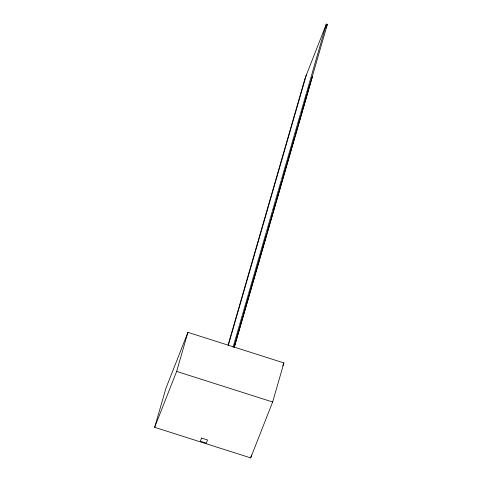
<?xml version="1.0" encoding="UTF-8"?>
<svg xmlns="http://www.w3.org/2000/svg" width="482" height="482" viewBox="0 0 482 482"><rect width="100%" height="100%" fill="white"/><g stroke="black" fill="none" stroke-linecap="round" stroke-linejoin="round"><path stroke-width="0.72" d="M154.662 427.317L165.941 388.245L187.914 332.345L283.922 362.928L272.643 402L250.67 457.9L154.662 427.317L176.635 371.417L187.914 332.345M228.064 345.058L305.106 78.15L326.338 24.1L327.338 24.419L234.24 346.968M228.269 345.492L306.347 74.969M233.029 347.371L326.338 24.1M234.065 346.968L236.572 338.286M236.987 336.84L239.909 326.712M240.331 325.266L242.832 316.59M243.253 315.144L246.175 305.016M246.591 303.57L249.098 294.888M249.513 293.442L252.435 283.314M252.857 281.868L255.358 273.186M255.779 271.74L261.624 251.49M262.039 250.044L266.425 234.848M267.263 231.956L267.89 229.787M268.305 228.341L269.348 224.726M270.185 221.828L270.812 219.659M271.227 218.213L272.692 213.152M273.523 210.26L274.15 208.085M274.565 206.639L275.614 203.024M276.445 200.132L277.072 197.963M277.493 196.517L278.951 191.45M279.367 190.004L280.416 186.389M280.831 184.943L281.874 181.322M282.711 178.43L283.338 176.261M283.753 174.815L285.217 169.754M285.633 168.302L286.676 164.687M287.097 163.241L288.14 159.626M288.971 156.734L289.598 154.559M290.019 153.113L291.477 148.052M291.899 146.606L294.4 137.924M295.237 135.032L295.864 132.863M296.279 131.417L297.743 126.35M298.159 124.904L300.666 116.228M301.503 113.33L302.13 111.161M302.545 109.715L304.003 104.654M304.425 103.208L306.926 94.526M307.763 91.634L308.39 89.465M308.805 88.013L309.854 84.398M234.27 347.408L312.354 76.879L311.107 80.06M250.67 457.9L251.508 455.008M325.971 27.902L327.338 24.419M282.82 365.724L283.922 362.928M176.635 371.417L272.643 402M201.548 438.078L200.295 441.259L206.296 443.169L207.549 439.988L201.548 438.078"/></g></svg>
